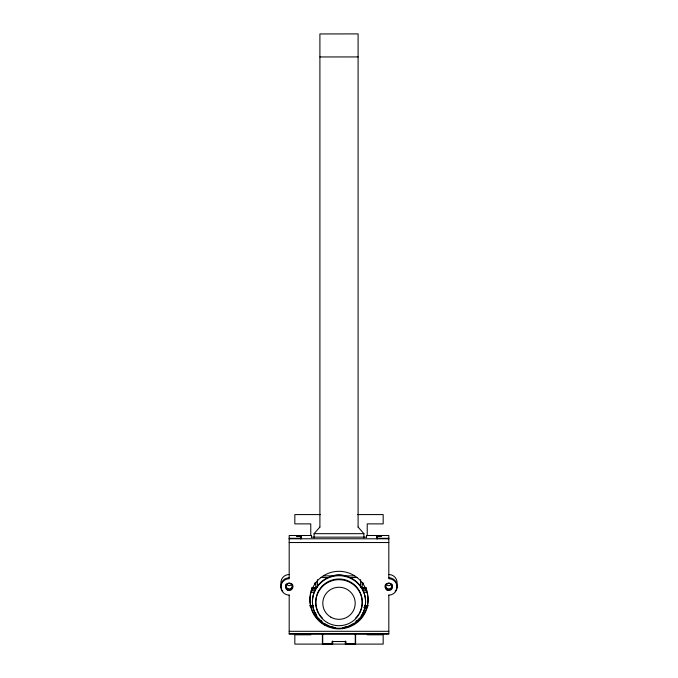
<?xml version="1.0" encoding="UTF-8"?>
<svg xmlns="http://www.w3.org/2000/svg" width="678" height="678" viewBox="0 0 678 678"><rect width="100%" height="100%" fill="white"/><g stroke="black" fill="none" stroke-linecap="round" stroke-linejoin="round"><path stroke-width="1.02" d="M319.906 527.069L314.092 533.671L363.908 533.671L358.094 527.069M323.423 575.885L332.44 575.868A22.586 22.357 0 0 1 345.56 575.868L354.577 575.885M320.423 577.529L329.44 577.512M319.906 56.96L358.094 56.935M320.355 514.585L294.828 514.585L294.828 523.882L310.77 523.882L310.77 535.484M357.645 514.585L383.172 514.585L383.172 523.882L367.23 523.882L367.23 535.484M300.812 535.976L296.659 535.976L296.659 536.561L300.812 536.561M377.188 535.976L381.341 535.976L381.341 536.561L377.188 536.561M311.439 537.145L366.561 537.145M289.184 538.315L301.473 538.315M376.527 538.315L388.816 538.315M289.184 538.781L388.816 538.781M289.184 542.536L388.816 542.536M311.872 587.69L315.753 587.69L315.753 582.749M366.128 587.69L362.247 587.69L362.247 582.749M311.872 587.936L314.778 587.936M363.222 587.936L366.128 587.936M311.872 588.614L314.778 588.614M363.222 588.614L366.128 588.614M311.872 588.996L314.778 589.046L314.778 587.419M366.128 588.996L363.222 589.046L363.222 587.419M311.185 590.691L315.338 590.691M362.662 590.691L366.815 590.691M311.185 592.326L314.304 592.326M363.696 592.326L366.815 592.326M309.922 605.488L313.261 605.479M364.739 605.479L368.078 605.539M309.922 605.979L312.838 605.979M365.162 606.03L368.078 606.03M310.287 606.276L312.397 606.276M364.188 607.2L367.103 607.2M364.188 607.386L367.103 607.386M364.188 607.607L367.103 607.666M364.188 607.878L367.103 607.878M363.222 612.336L365.162 612.336M320.38 620.955L321.55 620.955L321.55 622.879M356.043 620.955L357.789 620.955M331.152 627.082L333.245 627.082M344.755 627.082L346.848 627.082M289.184 631.311L388.816 631.311M289.184 633.659L388.816 633.659M310.77 634.803L294.828 634.803L294.828 644.1L322.397 644.1L322.397 633.464M367.23 634.803L383.172 634.803L383.172 644.1L355.603 644.1L355.603 633.464M322.397 643.863L332.025 643.863M345.975 643.863L355.603 643.863M348.56 577.512L357.577 577.529M388.816 595.064L388.816 634.142L289.184 634.125L289.184 595.064M377.188 539.129L377.188 535.501L388.816 535.51L388.816 578.707A8.306 8.221 0 0 1 397.113 586.928A8.306 8.221 0 0 1 388.816 595.14M376.527 538.324L376.527 535.501L366.561 535.51L366.561 537.493M363.908 533.645L363.908 537.832M360.586 579.648L360.586 587.046M358.094 527.094L358.094 33.9L319.906 33.951L319.906 527.094M355.272 633.718L355.272 644.1L322.728 644.1L322.728 633.718M345.975 644.1L345.975 641.507L332.025 641.507L332.025 644.1M345.314 640.99L345.314 644.1M332.686 640.99L332.686 644.1M317.414 579.648L317.414 587.046M315.753 613.675L315.753 615.599L315.558 612.37M314.092 533.645L314.092 537.832M311.439 537.493L311.439 535.501L301.473 535.51L301.473 538.324M300.812 539.129L300.812 535.501L289.184 535.51L289.184 578.707A8.306 8.221 0 0 0 280.887 586.928A8.306 8.221 0 0 0 289.184 595.14M282.828 591.275A8.306 8.221 0 0 1 281.997 590.097M281.658 589.462A8.306 8.221 0 0 1 289.184 577.766M281.014 584.139A8.306 8.221 0 0 1 289.184 574.495M388.816 574.495A8.306 8.221 0 0 1 396.986 584.139M291.777 584.19A2.992 2.958 0 0 1 286.599 584.19M391.401 584.19A2.992 2.958 0 0 1 386.223 584.19M388.816 577.766A8.306 8.221 0 0 1 396.342 589.462M396.003 590.097A8.306 8.221 0 0 1 395.172 591.275M367.917 596.318A29.061 28.764 0 0 1 347.433 626.667M346.517 626.93A29.061 28.764 0 0 1 342.797 627.659M335.203 627.659A29.061 28.764 0 0 1 331.483 626.93M330.567 626.667A29.061 28.764 0 0 1 310.083 596.318M310.193 595.386A29.061 28.764 0 0 1 310.702 592.606M310.931 591.691A29.061 28.764 0 0 1 311.804 589.004M314.321 583.944A29.061 28.764 0 0 1 315.38 582.385M362.62 582.385A29.061 28.764 0 0 1 363.679 583.944M366.196 589.004A29.061 28.764 0 0 1 367.069 591.691M367.298 592.606A29.061 28.764 0 0 1 367.807 595.386M391.977 584.182A3.653 3.619 0 0 1 388.816 589.606A3.653 3.619 0 0 1 385.646 584.182M292.354 584.182A3.653 3.619 0 0 1 289.184 589.606A3.653 3.619 0 0 1 286.023 584.182M314.134 610.742A26.569 26.306 0 0 1 339 575.173A26.569 26.306 0 0 1 363.866 610.742M363.544 611.548A26.569 26.306 0 0 1 361.086 616.09M359.535 618.167A26.569 26.306 0 0 1 357.789 620.073M357.162 620.675A26.569 26.306 0 0 1 355.857 621.811M353.763 623.345A26.569 26.306 0 0 1 349.17 625.777M328.83 625.777A26.569 26.306 0 0 1 324.237 623.345M322.143 621.811A26.569 26.306 0 0 1 320.838 620.675M320.211 620.073A26.569 26.306 0 0 1 318.465 618.167M316.914 616.09A26.569 26.306 0 0 1 314.456 611.548M318.872 613.497A23.247 23.018 0 0 1 339 578.978A23.247 23.018 0 0 1 359.128 613.497M358.611 614.353A23.247 23.018 0 0 1 355.442 618.268M322.559 618.268A23.247 23.018 0 0 1 319.389 614.353M287.692 588.546A2.992 2.958 0 0 0 292.176 585.987A2.992 2.958 0 0 0 287.692 583.427A2.992 2.958 0 0 0 287.692 588.546M387.316 588.546A2.992 2.958 0 0 0 391.799 585.987A2.992 2.958 0 0 0 387.316 583.427A2.992 2.958 0 0 0 387.316 588.546M324.474 624.989A29.061 28.764 0 0 0 368.061 600.072A29.061 28.764 0 0 0 324.474 575.164A29.061 28.764 0 0 0 324.474 624.989M386.985 590.055A3.653 3.619 0 0 0 392.469 586.928A3.653 3.619 0 0 0 386.985 583.792A3.653 3.619 0 0 0 386.985 590.055M287.362 590.055A3.653 3.619 0 0 0 292.837 586.928A3.653 3.619 0 0 0 287.362 583.792A3.653 3.619 0 0 0 287.362 590.055M325.72 624.769A26.569 26.306 0 0 0 365.569 601.996A26.569 26.306 0 0 0 325.72 579.215A26.569 26.306 0 0 0 325.72 624.769M330.898 617.183A16.204 16.043 0 0 0 355.204 603.284A16.204 16.043 0 0 0 330.898 589.394A16.204 16.043 0 0 0 330.898 617.183M327.381 622.624A23.247 23.018 0 0 0 362.247 602.7A23.247 23.018 0 0 0 327.381 582.766A23.247 23.018 0 0 0 327.381 622.624"/></g></svg>
